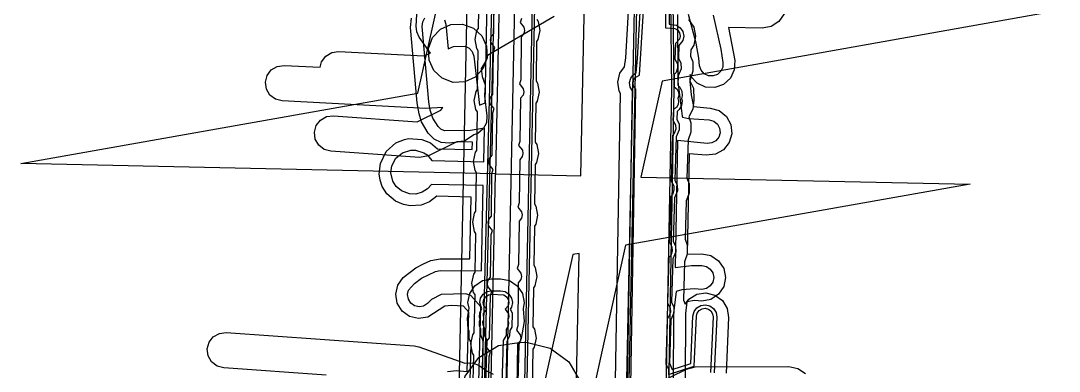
# Model space of a CAD drawing. Header units: metres. Extents: x -3943 to -3664, y 4962 to 6622.
# Drawn here: x -3851.5 to -3764, y 5110.5 to 5140.1 of the extents above; entities that cross this region are included whole.
import ezdxf

# ---------------------------------------------------------------- set-up
doc = ezdxf.new("R2010")
doc.units = ezdxf.units.M
doc.layers.add('AI_GREENING_EXCLUSIONS', color=1, linetype='Continuous')

msp = doc.modelspace()

# ---------------------------------------------------------------- linework, layer by layer
at = {"layer": 'AI_GREENING_EXCLUSIONS'}
for points in [[(-3811.015, 5148.48), (-3810.474, 5148.576), (-3803.099, 5181.76), (-3803.78, 5149.767), (-3803.95, 5141.769), (-3811.152, 5141.922), (-3811.462, 5127.153), (-3851.453, 5128.016), (-3817.987, 5133.962), (-3816.197, 5142.03), (-3843.941, 5142.62), (-3814.92, 5147.785), (-3810.623, 5167.144), (-3811.015, 5148.48)], [(-3799.221, 5126.888), (-3771.471, 5126.289), (-3800.501, 5121.132), (-3804.802, 5101.778), (-3804.404, 5120.438), (-3804.937, 5120.344), (-3812.3, 5087.161), (-3811.462, 5127.153), (-3804.265, 5126.997), (-3804.121, 5133.771), (-3803.95, 5141.769), (-3763.959, 5140.918), (-3797.427, 5134.962), (-3799.221, 5126.888)], [(-3814.235, 5139.791), (-3813.318, 5139.45), (-3812.619, 5138.803), (-3812.21, 5137.921), (-3812.171, 5136.935), (-3812.512, 5136.018), (-3813.159, 5135.319), (-3814.041, 5134.91), (-3815.027, 5134.871), (-3815.944, 5135.212), (-3816.643, 5135.859), (-3817.052, 5136.741), (-3817.091, 5137.727), (-3816.75, 5138.644), (-3816.103, 5139.343), (-3815.221, 5139.752), (-3814.235, 5139.791)], [(-3814.25, 5105.28), (-3814.539, 5107.209), (-3814.492, 5108.197), (-3814.02, 5110.09), (-3812.861, 5111.659), (-3811.189, 5112.665), (-3809.259, 5112.954), (-3808.752, 5112.93), (-3806.859, 5112.458), (-3805.29, 5111.299), (-3804.285, 5109.627), (-3803.996, 5107.697), (-3804.043, 5106.709), (-3804.514, 5104.816), (-3805.674, 5103.248), (-3807.345, 5102.242), (-3809.275, 5101.953), (-3809.782, 5101.977), (-3811.675, 5102.448), (-3813.244, 5103.608), (-3814.25, 5105.28)]]:
    msp.add_lwpolyline(points, close=True, dxfattribs=at)
for points in [[(-3801.335, 5109.725), (-3800.924, 5133.931), (-3801.036, 5134.114), (-3801.157, 5134.885), (-3800.974, 5135.644), (-3800.582, 5136.181), (-3800.488, 5136.942), (-3799.781, 5149.218)], [(-3800.34, 5109.439), (-3799.92, 5134.168), (-3800.097, 5134.459), (-3800.158, 5134.844), (-3800.066, 5135.224), (-3799.836, 5135.539), (-3799.609, 5135.678), (-3799.49, 5136.884), (-3798.782, 5149.161)], [(-3800.042, 5109.316), (-3799.618, 5134.289), (-3799.816, 5134.562), (-3799.858, 5134.832), (-3799.794, 5135.098), (-3799.633, 5135.318), (-3799.32, 5135.473), (-3798.483, 5149.143)], [(-3817.373, 5018.299), (-3815.801, 5058.169), (-3815.862, 5059.095), (-3815.753, 5059.386), (-3815.696, 5060.833), (-3815.66, 5062.228), (-3815.763, 5062.558), (-3815.627, 5063.56), (-3814.785, 5096.777), (-3814.876, 5097.802), (-3814.752, 5098.139), (-3813.8, 5144.11)], [(-3817.373, 5018.299), (-3815.801, 5058.169), (-3815.862, 5059.095), (-3815.753, 5059.386), (-3815.696, 5060.833), (-3815.66, 5062.228), (-3815.763, 5062.558), (-3815.627, 5063.56), (-3814.785, 5096.777), (-3814.876, 5097.802), (-3814.752, 5098.139), (-3813.8, 5144.11)], [(-3809.799, 5144.123), (-3810.752, 5098.046), (-3810.644, 5097.699), (-3810.786, 5096.676), (-3811.627, 5063.501), (-3811.531, 5062.455), (-3811.657, 5062.113), (-3811.736, 5059.312), (-3811.63, 5058.965), (-3811.811, 5057.839), (-3813.239, 5021.61)], [(-3809.799, 5144.123), (-3810.752, 5098.046), (-3810.644, 5097.699), (-3810.786, 5096.676), (-3811.627, 5063.501), (-3811.531, 5062.455), (-3811.657, 5062.113), (-3811.736, 5059.312), (-3811.63, 5058.965), (-3811.811, 5057.839), (-3813.239, 5021.61)], [(-3814.098, 5015.791), (-3812.051, 5106.153), (-3812.485, 5108.175), (-3812.578, 5109.197), (-3811.726, 5142.214)], [(-3813.899, 5015.776), (-3811.85, 5106.172), (-3812.289, 5108.217), (-3812.378, 5109.192), (-3811.526, 5142.209)], [(-3813.372, 5108.614), (-3813.283, 5111.852), (-3813.404, 5112.042), (-3813.54, 5112.81), (-3813.371, 5113.572), (-3813.255, 5113.738), (-3813.177, 5116.972), (-3813.3, 5117.161), (-3813.442, 5117.929), (-3813.28, 5118.692), (-3813.165, 5118.859), (-3813.111, 5122.111), (-3813.233, 5122.3), (-3813.376, 5123.067), (-3813.214, 5123.83), (-3813.099, 5123.997), (-3813.044, 5127.249), (-3813.167, 5127.438), (-3813.309, 5128.205), (-3813.147, 5128.969), (-3813.032, 5129.136), (-3812.978, 5132.387), (-3813.1, 5132.576), (-3813.243, 5133.343), (-3813.081, 5134.107), (-3812.966, 5134.274), (-3812.911, 5137.526), (-3813.034, 5137.715), (-3813.176, 5138.482), (-3813.014, 5139.245), (-3812.899, 5139.412), (-3812.845, 5142.664)], [(-3812.084, 5108.179), (-3811.997, 5111.762), (-3811.88, 5112.11), (-3812.192, 5112.513), (-3812.24, 5112.782), (-3812.181, 5113.049), (-3811.963, 5113.311), (-3811.89, 5116.893), (-3811.777, 5117.243), (-3812.093, 5117.643), (-3812.142, 5117.912), (-3812.086, 5118.179), (-3811.87, 5118.443), (-3811.824, 5122.032), (-3811.711, 5122.381), (-3812.026, 5122.781), (-3812.076, 5123.05), (-3812.019, 5123.317), (-3811.804, 5123.582), (-3811.757, 5127.17), (-3811.644, 5127.52), (-3811.959, 5127.92), (-3812.009, 5128.188), (-3811.953, 5128.456), (-3811.737, 5128.72), (-3811.691, 5132.308), (-3811.577, 5132.658), (-3811.893, 5133.058), (-3811.943, 5133.327), (-3811.886, 5133.594), (-3811.671, 5133.858), (-3811.624, 5137.447), (-3811.511, 5137.796), (-3811.826, 5138.196), (-3811.876, 5138.465), (-3811.82, 5138.732), (-3811.604, 5138.997), (-3811.558, 5142.585)], [(-3806.514, 5140.425), (-3812.134, 5137.133), (-3812.32, 5136.568), (-3812.664, 5136.046), (-3812.581, 5135.367), (-3812.333, 5134.657), (-3812.382, 5133.722), (-3812.18, 5132.051), (-3812.224, 5131.468), (-3812.489, 5130.945), (-3812.933, 5130.564), (-3813.284, 5130.449), (-3814.065, 5129.904), (-3814.727, 5129.843), (-3817.095, 5128.672), (-3817.868, 5128.52), (-3825.325, 5129.059), (-3825.89, 5129.214), (-3826.352, 5129.574), (-3826.641, 5130.082), (-3826.713, 5130.663), (-3826.558, 5131.227), (-3826.199, 5131.689), (-3825.69, 5131.979), (-3825.109, 5132.051), (-3818.059, 5131.542), (-3816.056, 5132.532), (-3815.893, 5132.738), (-3817.323, 5132.666), (-3829.42, 5133.305), (-3829.987, 5133.449), (-3830.456, 5133.8), (-3830.755, 5134.303), (-3830.839, 5134.882), (-3830.694, 5135.449), (-3830.344, 5135.918), (-3829.841, 5136.217), (-3829.262, 5136.301), (-3826.221, 5136.14), (-3826.102, 5136.613), (-3825.753, 5137.083), (-3825.251, 5137.383), (-3824.672, 5137.469), (-3817.494, 5137.111), (-3816.945, 5137.329), (-3817.878, 5138.684), (-3818.086, 5139.128), (-3818.14, 5139.616), (-3818.033, 5141.61)], [(-3815.748, 5140.145), (-3815.638, 5139.771), (-3815.454, 5137.698), (-3815.001, 5137.891), (-3814.016, 5137.932), (-3813.668, 5137.756), (-3813.414, 5137.459), (-3813.293, 5137.089), (-3812.797, 5132.953), (-3812.336, 5133.154), (-3812.144, 5141.743)], [(-3808.38, 5141.408), (-3809.005, 5109.591), (-3808.753, 5109.458), (-3808.615, 5109.101), (-3808.681, 5108.037), (-3808.87, 5107.67), (-3809.117, 5107.559), (-3809.129, 5107.326), (-3808.892, 5107.188), (-3808.792, 5107.018), (-3808.736, 5106.644), (-3810.953, 5015.144)], [(-3808.183, 5141.259), (-3808.803, 5109.733), (-3808.462, 5109.365), (-3808.415, 5109.096), (-3808.498, 5107.955), (-3808.572, 5107.742), (-3808.889, 5107.431), (-3808.602, 5107.083), (-3808.536, 5106.639), (-3810.753, 5015.139)], [(-3802.691, 5016.412), (-3801.228, 5089.273), (-3800.789, 5106.603), (-3800.597, 5109.19), (-3800.455, 5109.504), (-3800.189, 5109.636), (-3799.54, 5141.169)], [(-3796.704, 5141.798), (-3796.63, 5134.324), (-3797.091, 5108.83), (-3797.678, 5106.269), (-3799.623, 5016.516)], [(-3796.504, 5141.798), (-3796.43, 5134.32), (-3796.891, 5108.826), (-3797.479, 5106.244), (-3799.422, 5016.522)], [(-3815.506, 5110.477), (-3814.731, 5110.567), (-3813.844, 5110.495), (-3813.711, 5115.502), (-3814.161, 5116.003), (-3815.162, 5116.042), (-3815.738, 5115.991), (-3817.161, 5115.07), (-3817.931, 5114.944), (-3818.691, 5115.123), (-3819.324, 5115.578), (-3819.735, 5116.241), (-3819.861, 5117.012), (-3819.683, 5117.771), (-3819.227, 5118.405), (-3818.156, 5119.228), (-3817.535, 5119.567), (-3816.894, 5119.836), (-3816.129, 5119.99), (-3813.612, 5119.996), (-3813.503, 5125.196), (-3816.4, 5125.259), (-3817.029, 5124.786), (-3817.707, 5124.522), (-3818.657, 5124.449), (-3819.209, 5124.555), (-3819.875, 5124.847), (-3820.599, 5125.468), (-3820.991, 5126.084), (-3821.179, 5126.611), (-3821.26, 5127.167), (-3821.158, 5128.036), (-3820.67, 5129.034), (-3819.854, 5129.761), (-3819.132, 5130.063), (-3818.794, 5130.131), (-3817.665, 5130.063), (-3816.942, 5129.761), (-3816.351, 5129.259), (-3813.419, 5129.195), (-3813.406, 5129.826), (-3814.437, 5129.843), (-3815.363, 5129.736), (-3816.025, 5129.806), (-3816.628, 5130.09), (-3817.119, 5130.576), (-3817.676, 5131.533), (-3817.899, 5132.202), (-3818.062, 5133.15), (-3818.627, 5139.505), (-3818.543, 5140.281)], [(-3812.867, 5109.623), (-3812.699, 5115.946), (-3813.546, 5116.889), (-3813.957, 5117.045), (-3816.031, 5116.99), (-3816.849, 5116.554), (-3817.18, 5116.212), (-3817.512, 5116.007), (-3817.897, 5115.944), (-3818.277, 5116.033), (-3818.593, 5116.261), (-3818.799, 5116.592), (-3818.862, 5116.977), (-3818.773, 5117.357), (-3818.286, 5117.915), (-3817.678, 5118.35), (-3816.509, 5118.913), (-3816.126, 5118.99), (-3812.634, 5118.973), (-3812.483, 5126.174), (-3816.848, 5126.269), (-3817.181, 5125.889), (-3817.632, 5125.602), (-3818.17, 5125.451), (-3818.707, 5125.463), (-3819.385, 5125.719), (-3819.812, 5126.085), (-3820.099, 5126.536), (-3820.263, 5127.244), (-3820.178, 5127.838), (-3819.841, 5128.475), (-3819.295, 5128.931), (-3818.596, 5129.151), (-3818.2, 5129.151), (-3817.501, 5128.931), (-3817.226, 5128.745), (-3816.816, 5128.269), (-3812.441, 5128.174), (-3812.382, 5130.993), (-3813.548, 5130.812), (-3815.756, 5130.769), (-3816.058, 5130.911), (-3816.296, 5131.144), (-3816.727, 5131.849), (-3816.95, 5132.518), (-3817.066, 5133.239), (-3817.631, 5139.594), (-3817.589, 5139.982), (-3817.401, 5140.324)], [(-3809.266, 5140.269), (-3809.379, 5139.919), (-3809.063, 5139.519), (-3809.013, 5139.251), (-3809.07, 5138.984), (-3809.285, 5138.719), (-3809.329, 5135.082), (-3809.443, 5134.732), (-3809.127, 5134.332), (-3809.077, 5134.063), (-3809.133, 5133.796), (-3809.348, 5133.532), (-3809.393, 5129.894), (-3809.506, 5129.544), (-3809.19, 5129.144), (-3809.14, 5128.876), (-3809.197, 5128.609), (-3809.412, 5128.344), (-3809.456, 5124.707), (-3809.569, 5124.357), (-3809.254, 5123.957), (-3809.203, 5123.688), (-3809.26, 5123.421), (-3809.475, 5123.157), (-3809.519, 5119.519), (-3809.633, 5119.169), (-3809.317, 5118.769), (-3809.267, 5118.501), (-3809.323, 5118.234), (-3809.538, 5117.969), (-3809.583, 5114.332), (-3809.696, 5113.982), (-3809.38, 5113.582), (-3809.33, 5113.313), (-3809.387, 5113.046), (-3809.602, 5112.782), (-3809.646, 5109.144)], [(-3802.891, 5016.416), (-3801.428, 5089.277), (-3800.989, 5106.608), (-3800.797, 5109.205), (-3800.726, 5109.464), (-3800.386, 5109.79), (-3799.743, 5141.029)], [(-3797.126, 5140.806), (-3797.128, 5139.468), (-3796.333, 5139.415), (-3796.106, 5139.263), (-3795.954, 5139.036), (-3795.901, 5138.768), (-3795.954, 5138.501), (-3796.294, 5138.148), (-3796.353, 5136.823), (-3796.135, 5136.432), (-3796.115, 5136.058), (-3796.241, 5135.708), (-3796.391, 5135.531), (-3796.401, 5134.481), (-3796.157, 5134.286), (-3796.037, 5134.041), (-3796.021, 5133.768), (-3796.106, 5133.522), (-3796.034, 5133.272), (-3796.064, 5133.001), (-3796.196, 5132.762), (-3796.457, 5132.578), (-3796.504, 5131.679), (-3796.285, 5131.288), (-3796.266, 5130.914), (-3796.391, 5130.563), (-3796.542, 5130.387), (-3796.654, 5126.535), (-3796.436, 5126.144), (-3796.417, 5125.769), (-3796.542, 5125.419), (-3796.693, 5125.243), (-3796.805, 5121.391), (-3796.587, 5120.999), (-3796.567, 5120.625), (-3796.693, 5120.275), (-3796.843, 5120.098), (-3796.956, 5116.246), (-3796.738, 5115.855), (-3796.718, 5115.481), (-3796.843, 5115.131), (-3796.994, 5114.954), (-3797.107, 5111.102), (-3796.888, 5110.711), (-3796.891, 5110.234), (-3794.708, 5110.947), (-3794.517, 5115.151), (-3794.451, 5115.416), (-3794.289, 5115.636), (-3794.056, 5115.777), (-3793.786, 5115.818), (-3793.52, 5115.753), (-3793.3, 5115.591), (-3793.159, 5115.357), (-3793.118, 5115.087), (-3793.332, 5110.4)], [(-3796.826, 5140.794), (-3796.816, 5139.768), (-3796.218, 5139.692), (-3795.894, 5139.476), (-3795.677, 5139.151), (-3795.601, 5138.768), (-3795.677, 5138.386), (-3795.998, 5137.992), (-3796.031, 5136.911), (-3795.841, 5136.491), (-3795.821, 5135.998), (-3796.076, 5135.43), (-3796.097, 5134.626), (-3795.918, 5134.468), (-3795.747, 5134.117), (-3795.724, 5133.727), (-3795.797, 5133.514), (-3795.735, 5133.298), (-3795.779, 5132.91), (-3795.967, 5132.569), (-3796.162, 5132.413), (-3796.182, 5131.767), (-3795.991, 5131.347), (-3795.972, 5130.854), (-3796.227, 5130.286), (-3796.332, 5126.622), (-3796.142, 5126.203), (-3796.122, 5125.71), (-3796.377, 5125.142), (-3796.483, 5121.478), (-3796.293, 5121.059), (-3796.273, 5120.566), (-3796.528, 5119.997), (-3796.634, 5116.334), (-3796.444, 5115.915), (-3796.424, 5115.421), (-3796.679, 5114.853), (-3796.785, 5111.19), (-3796.575, 5110.653), (-3794.998, 5111.168), (-3794.816, 5115.164), (-3794.723, 5115.543), (-3794.492, 5115.857), (-3794.158, 5116.059), (-3793.772, 5116.118), (-3793.393, 5116.024), (-3793.079, 5115.793), (-3792.877, 5115.459), (-3792.818, 5115.073), (-3793.032, 5110.386)], [(-3796.134, 5140.602), (-3796.09, 5134.95), (-3795.716, 5132.016), (-3795.688, 5131.938), (-3795.204, 5131.818), (-3793.443, 5131.706), (-3793.069, 5131.597), (-3792.764, 5131.353), (-3792.576, 5131.011), (-3792.534, 5130.623), (-3792.643, 5130.248), (-3792.887, 5129.944), (-3793.229, 5129.756), (-3793.617, 5129.713), (-3796.116, 5129.98), (-3796.328, 5119.246), (-3794.953, 5119.412), (-3794.071, 5119.412), (-3793.688, 5119.336), (-3793.364, 5119.119), (-3793.147, 5118.795), (-3793.071, 5118.412), (-3793.147, 5118.029), (-3793.364, 5117.705), (-3793.688, 5117.488), (-3794.071, 5117.412), (-3794.675, 5117.462), (-3795.751, 5117.362), (-3796.233, 5117.219), (-3796.451, 5115.395), (-3796.485, 5109.336)], [(-3787.123, 5140.645), (-3787.57, 5140.006), (-3788.228, 5139.586), (-3788.996, 5139.45), (-3791.828, 5139.51), (-3791.3, 5136.702), (-3791.336, 5135.922), (-3791.667, 5135.216), (-3792.243, 5134.69), (-3792.977, 5134.424), (-3793.757, 5134.46), (-3794.463, 5134.791), (-3794.989, 5135.368), (-3795.05, 5135.534), (-3795.09, 5134.967), (-3794.977, 5133.806), (-3794.778, 5132.826), (-3793.356, 5132.702), (-3792.607, 5132.484), (-3791.998, 5131.996), (-3791.623, 5131.312), (-3791.538, 5130.536), (-3791.756, 5129.787), (-3792.244, 5129.178), (-3792.928, 5128.802), (-3793.704, 5128.717), (-3795.138, 5128.842), (-3795.306, 5120.385), (-3794.071, 5120.412), (-3793.306, 5120.26), (-3792.657, 5119.826), (-3792.223, 5119.177), (-3792.071, 5118.412), (-3792.223, 5117.647), (-3792.657, 5116.998), (-3793.306, 5116.564), (-3794.071, 5116.412), (-3794.675, 5116.462), (-3795.328, 5116.357), (-3795.451, 5115.382), (-3795.479, 5109.739)], [(-3793.127, 5140.538), (-3792.462, 5137.68), (-3792.289, 5136.552), (-3792.307, 5136.162), (-3792.472, 5135.809), (-3792.76, 5135.546), (-3793.127, 5135.413), (-3793.517, 5135.431), (-3793.87, 5135.596), (-3794.133, 5135.885), (-3794.266, 5136.252), (-3794.317, 5136.916), (-3794.559, 5138.166), (-3795.184, 5140.582)], [(-3807.979, 5140.191), (-3807.856, 5140.002), (-3807.713, 5139.235), (-3807.875, 5138.472), (-3807.99, 5138.304), (-3808.043, 5135.004), (-3807.92, 5134.815), (-3807.777, 5134.048), (-3807.938, 5133.284), (-3808.053, 5133.117), (-3808.106, 5129.816), (-3807.983, 5129.627), (-3807.84, 5128.86), (-3808.002, 5128.097), (-3808.117, 5127.929), (-3808.169, 5124.629), (-3808.046, 5124.44), (-3807.904, 5123.673), (-3808.065, 5122.909), (-3808.18, 5122.742), (-3808.233, 5119.441), (-3808.11, 5119.252), (-3807.967, 5118.485), (-3808.129, 5117.722), (-3808.243, 5117.554), (-3808.296, 5114.254), (-3808.173, 5114.065), (-3808.03, 5113.298), (-3808.192, 5112.534), (-3808.307, 5112.367), (-3808.359, 5109.066)], [(-3795.187, 5140.183), (-3794.753, 5139.534), (-3794.601, 5138.768), (-3794.753, 5138.003), (-3795.009, 5137.621), (-3795.024, 5137.081), (-3794.841, 5136.592), (-3794.841, 5135.8), (-3795.086, 5134.998), (-3794.78, 5134.37), (-3794.739, 5133.383), (-3794.826, 5132.607), (-3795.174, 5131.976), (-3794.992, 5131.448), (-3794.992, 5130.656), (-3795.231, 5130.034), (-3795.326, 5126.793), (-3795.142, 5126.304), (-3795.142, 5125.512), (-3795.382, 5124.889), (-3795.477, 5121.649), (-3795.293, 5121.159), (-3795.293, 5120.368), (-3795.532, 5119.745), (-3795.627, 5116.504), (-3795.484, 5116.163), (-3795.166, 5116.596), (-3794.498, 5116.999), (-3793.726, 5117.117), (-3792.969, 5116.93), (-3792.34, 5116.467), (-3791.937, 5115.799), (-3791.82, 5115.028), (-3792.033, 5110.341)], [(-3813.58, 5109.723), (-3813.497, 5112.878), (-3813.664, 5113.277), (-3813.683, 5113.902), (-3813.759, 5114.056), (-3813.804, 5114.994), (-3813.687, 5115.828), (-3813.781, 5116.299), (-3813.629, 5117.064), (-3813.195, 5117.713), (-3812.546, 5118.146), (-3811.781, 5118.299), (-3811.031, 5118.299), (-3810.266, 5118.146), (-3809.617, 5117.713), (-3809.183, 5117.064), (-3809.031, 5116.299), (-3809.136, 5115.769), (-3809.053, 5114.701), (-3809.282, 5113.277), (-3809.499, 5112.758), (-3809.582, 5109.603)], [(-3812.584, 5109.476), (-3812.491, 5113.052), (-3812.703, 5113.572), (-3812.678, 5114.078), (-3812.792, 5114.312), (-3812.817, 5114.702), (-3812.752, 5114.89), (-3812.808, 5115.081), (-3812.766, 5115.469), (-3812.604, 5115.765), (-3812.781, 5116.299), (-3812.705, 5116.681), (-3812.488, 5117.006), (-3812.164, 5117.222), (-3811.781, 5117.299), (-3811.031, 5117.299), (-3810.648, 5117.222), (-3810.324, 5117.006), (-3810.107, 5116.681), (-3810.031, 5116.299), (-3810.107, 5115.916), (-3810.219, 5115.749), (-3810.064, 5115.433), (-3810.092, 5114.226), (-3810.243, 5113.951), (-3810.262, 5113.474), (-3810.495, 5113.006), (-3810.588, 5109.43)], [(-3812.268, 5109.375), (-3812.169, 5113.141), (-3812.389, 5113.534), (-3812.345, 5114.111), (-3812.502, 5114.389), (-3812.52, 5114.662), (-3812.444, 5114.883), (-3812.48, 5115.379), (-3812.19, 5115.746), (-3812.428, 5116.031), (-3812.481, 5116.299), (-3812.428, 5116.566), (-3812.276, 5116.793), (-3812.049, 5116.945), (-3811.781, 5116.999), (-3810.763, 5116.945), (-3810.536, 5116.793), (-3810.384, 5116.566), (-3810.331, 5116.299), (-3810.384, 5116.031), (-3810.632, 5115.74), (-3810.354, 5115.356), (-3810.337, 5115.083), (-3810.421, 5114.837), (-3810.348, 5114.588), (-3810.378, 5114.316), (-3810.567, 5114.03), (-3810.556, 5113.534), (-3810.811, 5113.106), (-3810.91, 5109.341)], [(-3825.712, 5110.173), (-3834.351, 5110.781), (-3834.915, 5110.935), (-3835.378, 5111.294), (-3835.668, 5111.802), (-3835.742, 5112.383), (-3835.588, 5112.947), (-3835.229, 5113.41), (-3834.721, 5113.7), (-3834.14, 5113.774), (-3818.301, 5112.659), (-3817.904, 5112.576), (-3814.034, 5111.2), (-3813.369, 5111.217), (-3812.834, 5110.981), (-3812.17, 5110.515), (-3811.642, 5110.26)], [(-3800.583, 5108.134), (-3795.375, 5110.689), (-3794.621, 5110.889), (-3786.739, 5110.893), (-3785.974, 5110.741), (-3785.325, 5110.308)]]:
    msp.add_lwpolyline(points, dxfattribs=at)

doc.saveas('drawing.dxf')
